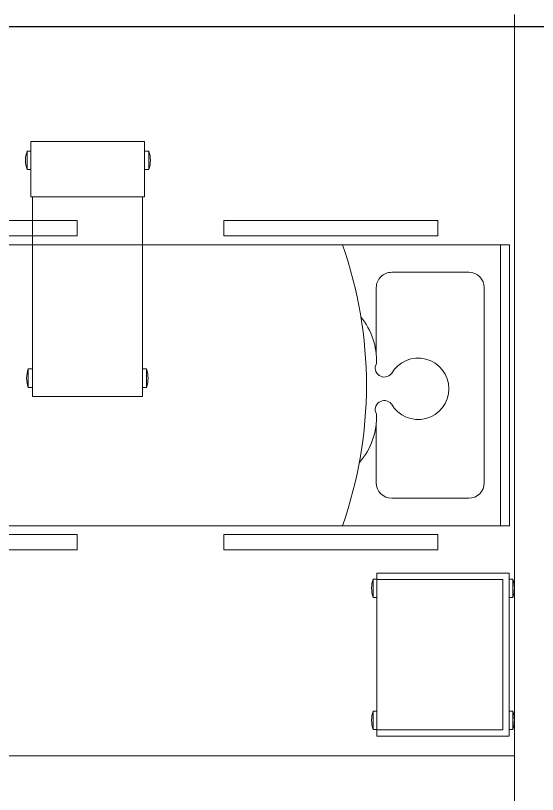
# Model space of a CAD drawing. Header units: metres. Extents: x -18745 to 220762, y -1579758 to -1356048.
# Drawn here: x 131863 to 133561, y -1428936 to -1426401 of the extents above; entities that cross this region are included whole.
import ezdxf

# ---------------------------------------------------------------- set-up
doc = ezdxf.new("R2010")
doc.units = ezdxf.units.M
doc.layers.get('0').update_dxf_attribs({"lineweight": 0})
doc.layers.add('A-100 - Copy$0$axes', color=8, linetype='Continuous')
for name, color, linetype, lineweight in [('A-100 - Copy$0$Medical Equipment and Furniture', 8, 'Continuous', 0), ('A-100 - Copy$0$Medical Equipment and Furniture1', 8, 'Continuous', 5), ('A-100 - Copy$0$Walls', 8, 'Continuous', 0)]:
    doc.layers.add(name, color=color, linetype=linetype, lineweight=lineweight)

# ---------------------------------------------------------------- blocks, each defined once
blk = doc.blocks.new('A-100 - Copy$0$Hospital Bed')
at = {"layer": 'A-100 - Copy$0$Medical Equipment and Furniture1'}
for p, q in [((38.338, -101.6315, 0), (38.338, -101.6815, 0)), ((38.338, -101.6315, 0), (39.0347, -101.6315, 0)), ((39.0347, -101.6315, 0), (39.0347, -101.6815, 0)), ((39.5123, -101.6315, 0), (40.209, -101.6315, 0)), ((39.5123, -101.6315, 0), (39.5123, -101.6815, 0)), ((40.209, -101.6315, 0), (40.209, -101.6815, 0)), ((38.338, -101.6815, 0), (39.0347, -101.6815, 0)), ((39.5123, -101.6815, 0), (40.209, -101.6815, 0)), ((38.105, -102.6245, 0), (38.105, -101.7101, 0)), ((38.105, -101.7101, 0), (40.4164, -101.7101, 0)), ((38.135, -102.6245, 0), (38.135, -101.7101, 0)), ((40.3864, -101.7101, 0), (40.3864, -102.6245, 0)), ((40.4164, -101.7101, 0), (40.4164, -102.6245, 0)), ((38.2374, -101.7997, 0), (38.4887, -101.7997, 0)), ((38.1874, -102.485, 0), (38.1874, -101.8497, 0)), ((38.5387, -102.0476, 0), (38.5387, -101.8497, 0)), ((38.5387, -102.485, 0), (38.5387, -102.264, 0)), ((38.4887, -102.535, 0), (38.2374, -102.535, 0)), ((40.4164, -102.6245, 0), (38.105, -102.6245, 0)), ((38.338, -102.6532, 0), (38.338, -102.7032, 0)), ((39.0347, -102.6532, 0), (38.338, -102.6532, 0)), ((39.0347, -102.6532, 0), (39.0347, -102.7032, 0)), ((40.209, -102.6532, 0), (39.5123, -102.6532, 0)), ((39.5123, -102.6532, 0), (39.5123, -102.7032, 0)), ((40.209, -102.6532, 0), (40.209, -102.7032, 0)), ((39.0347, -102.7032, 0), (38.338, -102.7032, 0)), ((40.209, -102.7032, 0), (39.5123, -102.7032, 0))]:
    blk.add_line(p, q, dxfattribs=at)
at = {"layer": 'A-100 - Copy$0$Medical Equipment and Furniture1', "elevation": 0}
for points in [[(38.6489, -102.6245), (38.6489, -102.6245), (38.6489, -102.6245), (38.6489, -102.6245), (38.6489, -102.6245), (38.6489, -102.6245), (38.6489, -102.6245), (38.6489, -102.6245), (38.6489, -102.6245), (38.6489, -102.6245), (38.6489, -102.6245), (38.6489, -102.6245), (38.6489, -102.6245), (38.6489, -102.6245), (38.6489, -102.6245), (38.6489, -102.6245), (38.6489, -102.6245), (38.6489, -102.6245), (38.6489, -102.6245), (38.6489, -102.6245), (38.6489, -102.6245), (38.6489, -102.6245), (38.6489, -102.6245), (38.6489, -102.6245), (38.6489, -102.6245), (38.6489, -102.6245), (38.6489, -102.6245), (38.6489, -102.6245), (38.6489, -102.6245), (38.6489, -102.6245), (38.6489, -102.6245), (38.6489, -102.6245), (38.6489, -102.6245), (38.6489, -102.6245), (38.6489, -102.6245), (38.6489, -102.6245), (38.6489, -102.6245), (38.6489, -102.6245), (38.6489, -102.6245), (38.6489, -102.6245), (38.6489, -102.6245), (38.6489, -102.6245), (38.6489, -102.6245), (38.6489, -102.6245), (38.6489, -102.6245), (38.6489, -102.6245), (38.6489, -102.6245), (38.6489, -102.6245), (38.6489, -102.6245), (38.6489, -102.6245), (38.6489, -102.6245), (38.6489, -102.6245), (38.6489, -102.6245), (38.6489, -102.6245), (38.6489, -102.6245), (38.6489, -102.6245), (38.6489, -102.6245), (38.6489, -102.6245), (38.6489, -102.6245), (38.6489, -102.6245), (38.6489, -102.6245), (38.6489, -102.6245), (38.6489, -102.6245), (38.6489, -102.6245), (38.6489, -102.6245), (38.6489, -102.6245), (38.6489, -102.6245), (38.6489, -102.6245), (38.6489, -102.6245), (38.6489, -102.6245), (38.6489, -102.6245), (38.6489, -102.6245), (38.6489, -102.6245), (38.6489, -102.6245), (38.6489, -102.6245), (38.6489, -102.6245), (38.6489, -102.6245), (38.6489, -102.6245), (38.6489, -102.6245), (38.6489, -102.6245), (38.6489, -102.6245), (38.6489, -102.6245), (38.6489, -102.6245), (38.6489, -102.6245), (38.6489, -102.6245), (38.6489, -102.6245), (38.6489, -102.6245), (38.6489, -102.6245), (38.6489, -102.6245), (38.6489, -102.6245), (38.6489, -102.6245), (38.6489, -102.6245), (38.6489, -102.6245), (38.6489, -102.6245), (38.6489, -102.6245), (38.6489, -102.6245), (38.6489, -102.6245), (38.6489, -102.6245), (38.6489, -102.6245), (38.6489, -102.6245), (38.6489, -102.6245), (38.6489, -102.6245), (38.6489, -102.6245), (38.6489, -102.6245), (38.6489, -102.6245), (38.6489, -102.6245), (38.6489, -102.6245), (38.6489, -102.6245), (38.6489, -102.6245), (38.6489, -102.6245), (38.6489, -102.6245), (38.6489, -102.6245), (38.6489, -102.6245), (38.6489, -102.6245), (38.6489, -102.6245), (38.6489, -102.6245), (38.6489, -102.6245), (38.6489, -102.6245), (38.6489, -102.6245), (38.6489, -102.6245), (38.6489, -102.6245), (38.6489, -102.6245), (38.6489, -102.6245), (38.6489, -102.6245), (38.6489, -102.6245), (38.6489, -102.6245), (38.6489, -102.6245), (38.6489, -102.6245), (38.6489, -102.6245), (38.6489, -102.6245), (38.6489, -102.6245), (38.6489, -102.6245), (38.6489, -102.6245), (38.6489, -102.6245), (38.6489, -102.6245), (38.6489, -102.6245), (38.6489, -102.6245), (38.6489, -102.6245), (38.6489, -102.6245), (38.6489, -102.6245), (38.6489, -102.6245), (38.6489, -102.6245), (38.6489, -102.6245), (38.6489, -102.6245), (38.6489, -102.6245), (38.6489, -102.6245), (38.6489, -102.6245), (38.6489, -102.6245), (38.6489, -102.6245), (38.6489, -102.6245), (38.6489, -102.6245), (38.6489, -102.6245), (38.6489, -102.6245), (38.6489, -102.6245), (38.6489, -102.6245), (38.6489, -102.6245), (38.6489, -102.6245), (38.6489, -102.6245), (38.6489, -102.6245), (38.6489, -102.6245), (38.6489, -102.6245), (38.6489, -102.6245), (38.6489, -102.6245), (38.6489, -102.6245), (38.6489, -102.6245), (38.6489, -102.6245), (38.6489, -102.6245), (38.6489, -102.6245), (38.6489, -102.6245), (38.6489, -102.6245), (38.6489, -102.6245), (38.6489, -102.6245), (38.6489, -102.6245), (38.6489, -102.6245), (38.6489, -102.6245), (38.6489, -102.6245), (38.6489, -102.6245), (38.6489, -102.6245), (38.6489, -102.6245), (38.6489, -102.6245), (38.6489, -102.6245), (38.6489, -102.6245), (38.6489, -102.6245), (38.6489, -102.6245), (38.6489, -102.6245), (38.6489, -102.6245), (38.6489, -102.6245), (38.6489, -102.6245), (38.6489, -102.6245), (38.6489, -102.6245), (38.6489, -102.6245), (38.6489, -102.6245), (38.6489, -102.6245), (38.6489, -102.6245), (38.6489, -102.6245), (38.6489, -102.6245), (38.6489, -102.6245), (38.6489, -102.6245), (38.6489, -102.6245), (38.6489, -102.6245), (38.6489, -102.6245), (38.6489, -102.6245), (38.6489, -102.6245), (38.6489, -102.6245), (38.6489, -102.6245), (38.6489, -102.6245), (38.6489, -102.6245), (38.6489, -102.6245), (38.6489, -102.6245), (38.6489, -102.6245), (38.6489, -102.6245), (38.6489, -102.6245), (38.6489, -102.6245), (38.6489, -102.6245), (38.6489, -102.6245), (38.6489, -102.6245), (38.6489, -102.6245), (38.6489, -102.6245), (38.6489, -102.6245)], [(38.6489, -102.6245), (38.6489, -102.6245), (38.6489, -102.6245), (38.6489, -102.6245), (38.6489, -102.6245), (38.6489, -102.6245), (38.6489, -102.6245), (38.6489, -102.6245), (38.6489, -102.6245), (38.6489, -102.6245), (38.6489, -102.6245), (38.6489, -102.6245), (38.6489, -102.6245), (38.6489, -102.6245), (38.6489, -102.6245), (38.6489, -102.6245), (38.6489, -102.6245), (38.6489, -102.6245), (38.6489, -102.6245), (38.6489, -102.6245), (38.6489, -102.6245), (38.6489, -102.6245), (38.6489, -102.6245), (38.6489, -102.6245), (38.6489, -102.6245), (38.6489, -102.6245), (38.6489, -102.6245), (38.6489, -102.6245), (38.6489, -102.6245), (38.6489, -102.6245), (38.6489, -102.6245), (38.6489, -102.6245), (38.6489, -102.6245), (38.6489, -102.6245), (38.6489, -102.6245), (38.6489, -102.6245), (38.6489, -102.6245), (38.6489, -102.6245), (38.6489, -102.6245), (38.6489, -102.6245), (38.6489, -102.6245), (38.6489, -102.6245), (38.6489, -102.6245), (38.6489, -102.6245), (38.6489, -102.6245), (38.6489, -102.6245), (38.6489, -102.6245), (38.6489, -102.6245), (38.6489, -102.6245), (38.6489, -102.6245), (38.6489, -102.6245), (38.6489, -102.6245), (38.6489, -102.6245), (38.6489, -102.6245), (38.6489, -102.6245), (38.6489, -102.6245), (38.6489, -102.6245), (38.6489, -102.6245), (38.6489, -102.6245), (38.6489, -102.6245), (38.6489, -102.6245), (38.6489, -102.6245), (38.6489, -102.6245), (38.6489, -102.6245), (38.6489, -102.6245), (38.6489, -102.6245), (38.6489, -102.6245), (38.6489, -102.6245), (38.6489, -102.6245), (38.6489, -102.6245), (38.6489, -102.6245), (38.6489, -102.6245), (38.6489, -102.6245), (38.6489, -102.6245), (38.6489, -102.6245), (38.6489, -102.6245), (38.6489, -102.6245), (38.6489, -102.6245), (38.6489, -102.6245), (38.6489, -102.6245), (38.6489, -102.6245), (38.6489, -102.6245), (38.6489, -102.6245), (38.6489, -102.6245), (38.6489, -102.6245), (38.6489, -102.6245), (38.6489, -102.6245), (38.6489, -102.6245), (38.6489, -102.6245), (38.6489, -102.6245), (38.6489, -102.6245), (38.6489, -102.6245), (38.6489, -102.6245), (38.6489, -102.6245), (38.6489, -102.6245), (38.6489, -102.6245), (38.6489, -102.6245), (38.6489, -102.6245), (38.6489, -102.6245), (38.6489, -102.6245), (38.6489, -102.6245), (38.6489, -102.6245), (38.6489, -102.6245), (38.6489, -102.6245), (38.6489, -102.6245), (38.6489, -102.6245), (38.6489, -102.6245), (38.6489, -102.6245), (38.6489, -102.6245), (38.6489, -102.6245), (38.6489, -102.6245), (38.6489, -102.6245), (38.6489, -102.6245), (38.6489, -102.6245), (38.6489, -102.6245), (38.6489, -102.6245), (38.6489, -102.6245), (38.6489, -102.6245), (38.6489, -102.6245), (38.6489, -102.6245), (38.6489, -102.6245), (38.6489, -102.6245), (38.6489, -102.6245), (38.6489, -102.6245), (38.6489, -102.6245), (38.6489, -102.6245), (38.6489, -102.6245), (38.6489, -102.6245), (38.6489, -102.6245), (38.6489, -102.6245), (38.6489, -102.6245), (38.6489, -102.6245), (38.6489, -102.6245), (38.6489, -102.6245), (38.6489, -102.6245), (38.6489, -102.6245), (38.6489, -102.6245), (38.6489, -102.6245), (38.6489, -102.6245), (38.6489, -102.6245), (38.6489, -102.6245), (38.6489, -102.6245), (38.6489, -102.6245), (38.6489, -102.6245), (38.6489, -102.6245), (38.6489, -102.6245), (38.6489, -102.6245), (38.6489, -102.6245), (38.6489, -102.6245), (38.6489, -102.6245), (38.6489, -102.6245), (38.6489, -102.6245), (38.6489, -102.6245), (38.6489, -102.6245), (38.6489, -102.6245), (38.6489, -102.6245), (38.6489, -102.6245), (38.6489, -102.6245), (38.6489, -102.6245), (38.6489, -102.6245), (38.6489, -102.6245), (38.6489, -102.6245), (38.6489, -102.6245), (38.6489, -102.6245), (38.6489, -102.6245), (38.6489, -102.6245), (38.6489, -102.6245), (38.6489, -102.6245), (38.6489, -102.6245), (38.6489, -102.6245), (38.6489, -102.6245), (38.6489, -102.6245), (38.6489, -102.6245), (38.6489, -102.6245), (38.6489, -102.6245), (38.6489, -102.6245), (38.6489, -102.6245), (38.6489, -102.6245), (38.6489, -102.6245), (38.6489, -102.6245), (38.6489, -102.6245), (38.6489, -102.6245), (38.6489, -102.6245), (38.6489, -102.6245), (38.6489, -102.6245), (38.6489, -102.6245), (38.6489, -102.6245), (38.6489, -102.6245), (38.6489, -102.6245), (38.6489, -102.6245), (38.6489, -102.6245), (38.6489, -102.6245), (38.6489, -102.6245), (38.6489, -102.6245), (38.6489, -102.6245), (38.6489, -102.6245), (38.6489, -102.6245), (38.6489, -102.6245), (38.6489, -102.6245), (38.6489, -102.6245), (38.6489, -102.6245), (38.6489, -102.6245), (38.6489, -102.6245), (38.6489, -102.6245), (38.6489, -102.6245), (38.6489, -102.6245), (38.6489, -102.6245), (38.6489, -102.6245), (38.6489, -102.6245), (38.6489, -102.6245), (38.6489, -102.6245), (38.6489, -102.6245), (38.6489, -102.6245), (38.6489, -102.6245)], [(38.6489, -102.6245), (38.6489, -102.6245), (38.6489, -102.6245), (38.6489, -102.6245), (38.6489, -102.6245), (38.6489, -102.6245), (38.6489, -102.6245), (38.6489, -102.6245), (38.6489, -102.6245), (38.6489, -102.6245), (38.6489, -102.6245), (38.6489, -102.6245), (38.6489, -102.6245), (38.6489, -102.6245), (38.6489, -102.6245), (38.6489, -102.6245), (38.6489, -102.6245), (38.6489, -102.6245), (38.6489, -102.6245), (38.6489, -102.6245), (38.6489, -102.6245), (38.6489, -102.6245), (38.6489, -102.6245), (38.6489, -102.6245), (38.6489, -102.6245), (38.6489, -102.6245), (38.6489, -102.6245), (38.6489, -102.6245), (38.6489, -102.6245), (38.6489, -102.6245), (38.6489, -102.6245), (38.6489, -102.6245), (38.6489, -102.6245), (38.6489, -102.6245), (38.6489, -102.6245), (38.6489, -102.6245), (38.6489, -102.6245), (38.6489, -102.6245), (38.6489, -102.6245), (38.6489, -102.6245), (38.6489, -102.6245), (38.6489, -102.6245), (38.6489, -102.6245), (38.6489, -102.6245), (38.6489, -102.6245), (38.6489, -102.6245), (38.6489, -102.6245), (38.6489, -102.6245), (38.6489, -102.6245), (38.6489, -102.6245), (38.6489, -102.6245), (38.6489, -102.6245), (38.6489, -102.6245), (38.6489, -102.6245), (38.6489, -102.6245), (38.6489, -102.6245), (38.6489, -102.6245), (38.6489, -102.6245), (38.6489, -102.6245), (38.6489, -102.6245), (38.6489, -102.6245), (38.6489, -102.6245), (38.6489, -102.6245), (38.6489, -102.6245), (38.6489, -102.6245), (38.6489, -102.6245), (38.6489, -102.6245), (38.6489, -102.6245), (38.6489, -102.6245), (38.6489, -102.6245), (38.6489, -102.6245), (38.6489, -102.6245), (38.6489, -102.6245), (38.6489, -102.6245), (38.6489, -102.6245), (38.6489, -102.6245), (38.6489, -102.6245), (38.6489, -102.6245), (38.6489, -102.6245), (38.6489, -102.6245), (38.6489, -102.6245), (38.6489, -102.6245), (38.6489, -102.6245), (38.6489, -102.6245), (38.6489, -102.6245), (38.6489, -102.6245), (38.6489, -102.6245), (38.6489, -102.6245), (38.6489, -102.6245), (38.6489, -102.6245), (38.6489, -102.6245), (38.6489, -102.6245), (38.6489, -102.6245), (38.6489, -102.6245), (38.6489, -102.6245), (38.6489, -102.6245), (38.6489, -102.6245), (38.6489, -102.6245), (38.6489, -102.6245), (38.6489, -102.6245), (38.6489, -102.6245), (38.6489, -102.6245), (38.6489, -102.6245), (38.6489, -102.6245), (38.6489, -102.6245), (38.6489, -102.6245), (38.6489, -102.6245), (38.6489, -102.6245), (38.6489, -102.6245), (38.6489, -102.6245), (38.6489, -102.6245), (38.6489, -102.6245), (38.6489, -102.6245), (38.6489, -102.6245), (38.6489, -102.6245), (38.6489, -102.6245), (38.6489, -102.6245), (38.6489, -102.6245), (38.6489, -102.6245), (38.6489, -102.6245), (38.6489, -102.6245), (38.6489, -102.6245), (38.6489, -102.6245), (38.6489, -102.6245), (38.6489, -102.6245), (38.6489, -102.6245), (38.6489, -102.6245), (38.6489, -102.6245), (38.6489, -102.6245), (38.6489, -102.6245), (38.6489, -102.6245), (38.6489, -102.6245), (38.6489, -102.6245), (38.6489, -102.6245), (38.6489, -102.6245), (38.6489, -102.6245), (38.6489, -102.6245), (38.6489, -102.6245), (38.6489, -102.6245), (38.6489, -102.6245), (38.6489, -102.6245), (38.6489, -102.6245), (38.6489, -102.6245), (38.6489, -102.6245), (38.6489, -102.6245), (38.6489, -102.6245), (38.6489, -102.6245), (38.6489, -102.6245), (38.6489, -102.6245), (38.6489, -102.6245), (38.6489, -102.6245), (38.6489, -102.6245), (38.6489, -102.6245), (38.6489, -102.6245), (38.6489, -102.6245), (38.6489, -102.6245), (38.6489, -102.6245), (38.6489, -102.6245), (38.6489, -102.6245), (38.6489, -102.6245), (38.6489, -102.6245), (38.6489, -102.6245), (38.6489, -102.6245), (38.6489, -102.6245), (38.6489, -102.6245), (38.6489, -102.6245), (38.6489, -102.6245), (38.6489, -102.6245), (38.6489, -102.6245), (38.6489, -102.6245), (38.6489, -102.6245), (38.6489, -102.6245), (38.6489, -102.6245), (38.6489, -102.6245), (38.6489, -102.6245), (38.6489, -102.6245), (38.6489, -102.6245), (38.6489, -102.6245), (38.6489, -102.6245), (38.6489, -102.6245), (38.6489, -102.6245), (38.6489, -102.6245), (38.6489, -102.6245), (38.6489, -102.6245), (38.6489, -102.6245), (38.6489, -102.6245), (38.6489, -102.6245), (38.6489, -102.6245), (38.6489, -102.6245), (38.6489, -102.6245), (38.6489, -102.6245), (38.6489, -102.6245), (38.6489, -102.6245), (38.6489, -102.6245), (38.6489, -102.6245), (38.6489, -102.6245), (38.6489, -102.6245), (38.6489, -102.6245), (38.6489, -102.6245), (38.6489, -102.6245), (38.6489, -102.6245), (38.6489, -102.6245), (38.6489, -102.6245), (38.6489, -102.6245), (38.6489, -102.6245), (38.6489, -102.6245), (38.6489, -102.6245), (38.6489, -102.6245), (38.6489, -102.6245), (38.6489, -102.6245), (38.6489, -102.6245), (38.6489, -102.6245), (38.6489, -102.6245), (38.6489, -102.6245), (38.6489, -102.6245), (38.6489, -102.6245), (38.6489, -102.6245), (38.6489, -102.6245), (38.6489, -102.6245), (38.6489, -102.6245), (38.6489, -102.6245), (38.6489, -102.6245), (38.6489, -102.6245), (38.6489, -102.6245), (38.6489, -102.6245), (38.6489, -102.6245), (38.6489, -102.6245), (38.6489, -102.6245), (38.6489, -102.6245), (38.6489, -102.6245), (38.6489, -102.6245), (38.6489, -102.6245), (38.6489, -102.6245), (38.6489, -102.6245), (38.6489, -102.6245), (38.6489, -102.6245), (38.6489, -102.6245), (38.6489, -102.6245), (38.6489, -102.6245), (38.6489, -102.6245), (38.6489, -102.6245), (38.6489, -102.6245), (38.6489, -102.6245), (38.6489, -102.6245), (38.6489, -102.6245), (38.6489, -102.6245), (38.6489, -102.6245), (38.6489, -102.6245), (38.6489, -102.6245), (38.6489, -102.6245), (38.6489, -102.6245), (38.6489, -102.6245), (38.6489, -102.6245), (38.6489, -102.6245), (38.6489, -102.6245), (38.6489, -102.6245), (38.6489, -102.6245), (38.6489, -102.6245), (38.6489, -102.6245), (38.6489, -102.6245), (38.6489, -102.6245), (38.6489, -102.6245), (38.6489, -102.6245), (38.6489, -102.6245), (38.6489, -102.6245), (38.6489, -102.6245), (38.6489, -102.6245), (38.6489, -102.6245), (38.6489, -102.6245), (38.6489, -102.6245), (38.6489, -102.6245), (38.6489, -102.6245), (38.6489, -102.6245), (38.6489, -102.6245), (38.6489, -102.6245), (38.6489, -102.6245), (38.6489, -102.6245)]]:
    blk.add_lwpolyline(points, close=True, dxfattribs=at)
for points in [[(38.6489, -102.6245), (38.6489, -102.6245), (38.6489, -102.6245), (38.6489, -102.6245), (38.6489, -102.6245), (38.6489, -102.6245), (38.6489, -102.6245), (38.6489, -102.6245)], [(38.6489, -102.6245), (38.6489, -102.6245), (38.6489, -102.6245), (38.6489, -102.6245), (38.6489, -102.6245), (38.6489, -102.6245), (38.6489, -102.6245), (38.6489, -102.6245), (38.6489, -102.6245), (38.6489, -102.6245), (38.6489, -102.6245), (38.6489, -102.6245), (38.6489, -102.6245), (38.6489, -102.6245), (38.6489, -102.6245), (38.6489, -102.6245), (38.6489, -102.6245), (38.6489, -102.6245), (38.6489, -102.6245), (38.6489, -102.6245), (38.6489, -102.6245), (38.6489, -102.6245), (38.6489, -102.6245), (38.6489, -102.6245), (38.6489, -102.6245), (38.6489, -102.6245), (38.6489, -102.6245), (38.6489, -102.6245), (38.6489, -102.6245), (38.6489, -102.6245), (38.6489, -102.6245), (38.6489, -102.6245), (38.6489, -102.6245), (38.6489, -102.6245), (38.6489, -102.6245), (38.6489, -102.6245), (38.6489, -102.6245), (38.6489, -102.6245), (38.6489, -102.6245), (38.6489, -102.6245), (38.6489, -102.6245), (38.6489, -102.6245), (38.6489, -102.6245), (38.6489, -102.6245), (38.6489, -102.6245), (38.6489, -102.6245), (38.6489, -102.6245), (38.6489, -102.6245), (38.6489, -102.6245), (38.6489, -102.6245), (38.6489, -102.6245), (38.6489, -102.6245), (38.6489, -102.6245), (38.6489, -102.6245), (38.6489, -102.6245), (38.6489, -102.6245), (38.6489, -102.6245), (38.6489, -102.6245), (38.6489, -102.6245), (38.6489, -102.6245), (38.6489, -102.6245), (38.6489, -102.6245), (38.6489, -102.6245), (38.6489, -102.6245), (38.6489, -102.6245), (38.6489, -102.6245), (38.6489, -102.6245), (38.6489, -102.6245), (38.6489, -102.6245), (38.6489, -102.6245), (38.6489, -102.6245), (38.6489, -102.6245), (38.6489, -102.6245), (38.6489, -102.6245), (38.6489, -102.6245), (38.6489, -102.6245), (38.6489, -102.6245), (38.6489, -102.6245), (38.6489, -102.6245), (38.6489, -102.6245), (38.6489, -102.6245), (38.6489, -102.6245), (38.6489, -102.6245), (38.6489, -102.6245), (38.6489, -102.6245), (38.6489, -102.6245), (38.6489, -102.6245), (38.6489, -102.6245), (38.6489, -102.6245), (38.6489, -102.6245), (38.6489, -102.6245), (38.6489, -102.6245), (38.6489, -102.6245), (38.6489, -102.6245), (38.6489, -102.6245), (38.6489, -102.6245), (38.6489, -102.6245), (38.6489, -102.6245), (38.6489, -102.6245), (38.6489, -102.6245), (38.6489, -102.6245), (38.6489, -102.6245), (38.6489, -102.6245), (38.6489, -102.6245), (38.6489, -102.6245), (38.6489, -102.6245), (38.6489, -102.6245), (38.6489, -102.6245), (38.6489, -102.6245), (38.6489, -102.6245), (38.6489, -102.6245)], [(38.6489, -102.6245), (38.6489, -102.6245), (38.6489, -102.6245), (38.6489, -102.6245), (38.6489, -102.6245), (38.6489, -102.6245), (38.6489, -102.6245), (38.6489, -102.6245), (38.6489, -102.6245), (38.6489, -102.6245), (38.6489, -102.6245), (38.6489, -102.6245), (38.6489, -102.6245), (38.6489, -102.6245), (38.6489, -102.6245), (38.6489, -102.6245), (38.6489, -102.6245)], [(38.6489, -102.6245), (38.6489, -102.6245), (38.6489, -102.6245), (38.6489, -102.6245), (38.6489, -102.6245), (38.6489, -102.6245), (38.6489, -102.6245)], [(38.6489, -102.6245), (38.6489, -102.6245), (38.6489, -102.6245), (38.6489, -102.6245), (38.6489, -102.6245), (38.6489, -102.6245), (38.6489, -102.6245), (38.6489, -102.6245), (38.6489, -102.6245), (38.6489, -102.6245), (38.6489, -102.6245), (38.6489, -102.6245)], [(38.6489, -102.6245), (38.6489, -102.6245), (38.6489, -102.6245), (38.6489, -102.6245), (38.6489, -102.6245), (38.6489, -102.6245), (38.6489, -102.6245), (38.6489, -102.6245), (38.6489, -102.6245), (38.6489, -102.6245), (38.6489, -102.6245), (38.6489, -102.6245), (38.6489, -102.6245), (38.6489, -102.6245), (38.6489, -102.6245), (38.6489, -102.6245), (38.6489, -102.6245), (38.6489, -102.6245), (38.6489, -102.6245), (38.6489, -102.6245), (38.6489, -102.6245), (38.6489, -102.6245), (38.6489, -102.6245), (38.6489, -102.6245), (38.6489, -102.6245), (38.6489, -102.6245), (38.6489, -102.6245), (38.6489, -102.6245), (38.6489, -102.6245), (38.6489, -102.6245), (38.6489, -102.6245), (38.6489, -102.6245), (38.6489, -102.6245), (38.6489, -102.6245), (38.6489, -102.6245), (38.6489, -102.6245), (38.6489, -102.6245), (38.6489, -102.6245), (38.6489, -102.6245), (38.6489, -102.6245), (38.6489, -102.6245), (38.6489, -102.6245), (38.6489, -102.6245), (38.6489, -102.6245), (38.6489, -102.6245), (38.6489, -102.6245), (38.6489, -102.6245), (38.6489, -102.6245), (38.6489, -102.6245), (38.6489, -102.6245), (38.6489, -102.6245), (38.6489, -102.6245), (38.6489, -102.6245), (38.6489, -102.6245), (38.6489, -102.6245), (38.6489, -102.6245), (38.6489, -102.6245), (38.6489, -102.6245), (38.6489, -102.6245), (38.6489, -102.6245), (38.6489, -102.6245), (38.6489, -102.6245), (38.6489, -102.6245), (38.6489, -102.6245), (38.6489, -102.6245), (38.6489, -102.6245), (38.6489, -102.6245), (38.6489, -102.6245), (38.6489, -102.6245), (38.6489, -102.6245), (38.6489, -102.6245), (38.6489, -102.6245), (38.6489, -102.6245), (38.6489, -102.6245), (38.6489, -102.6245), (38.6489, -102.6245), (38.6489, -102.6245), (38.6489, -102.6245), (38.6489, -102.6245), (38.6489, -102.6245), (38.6489, -102.6245), (38.6489, -102.6245), (38.6489, -102.6245), (38.6489, -102.6245), (38.6489, -102.6245), (38.6489, -102.6245), (38.6489, -102.6245), (38.6489, -102.6245), (38.6489, -102.6245)], [(38.6489, -102.6245), (38.6489, -102.6245), (38.6489, -102.6245), (38.6489, -102.6245), (38.6489, -102.6245), (38.6489, -102.6245), (38.6489, -102.6245), (38.6489, -102.6245), (38.6489, -102.6245), (38.6489, -102.6245), (38.6489, -102.6245), (38.6489, -102.6245), (38.6489, -102.6245), (38.6489, -102.6245), (38.6489, -102.6245), (38.6489, -102.6245), (38.6489, -102.6245), (38.6489, -102.6245), (38.6489, -102.6245), (38.6489, -102.6245), (38.6489, -102.6245), (38.6489, -102.6245), (38.6489, -102.6245), (38.6489, -102.6245), (38.6489, -102.6245), (38.6489, -102.6245), (38.6489, -102.6245), (38.6489, -102.6245), (38.6489, -102.6245), (38.6489, -102.6245), (38.6489, -102.6245), (38.6489, -102.6245), (38.6489, -102.6245), (38.6489, -102.6245), (38.6489, -102.6245), (38.6489, -102.6245), (38.6489, -102.6245), (38.6489, -102.6245), (38.6489, -102.6245), (38.6489, -102.6245), (38.6489, -102.6245), (38.6489, -102.6245), (38.6489, -102.6245), (38.6489, -102.6245), (38.6489, -102.6245), (38.6489, -102.6245), (38.6489, -102.6245), (38.6489, -102.6245), (38.6489, -102.6245), (38.6489, -102.6245), (38.6489, -102.6245), (38.6489, -102.6245), (38.6489, -102.6245), (38.6489, -102.6245)], [(38.6489, -102.6245), (38.6489, -102.6245), (38.6489, -102.6245), (38.6489, -102.6245), (38.6489, -102.6245), (38.6489, -102.6245), (38.6489, -102.6245), (38.6489, -102.6245), (38.6489, -102.6245), (38.6489, -102.6245)], [(38.6489, -102.6245), (38.6489, -102.6245), (38.6489, -102.6245), (38.6489, -102.6245), (38.6489, -102.6245), (38.6489, -102.6245), (38.6489, -102.6245), (38.6489, -102.6245), (38.6489, -102.6245), (38.6489, -102.6245)], [(38.6489, -102.6245), (38.6489, -102.6245), (38.6489, -102.6245), (38.6489, -102.6245), (38.6489, -102.6245), (38.6489, -102.6245), (38.6489, -102.6245), (38.6489, -102.6245), (38.6489, -102.6245), (38.6489, -102.6245), (38.6489, -102.6245), (38.6489, -102.6245), (38.6489, -102.6245), (38.6489, -102.6245), (38.6489, -102.6245)], [(38.6489, -102.6245), (38.6489, -102.6245), (38.6489, -102.6245), (38.6489, -102.6245), (38.6489, -102.6245), (38.6489, -102.6245), (38.6489, -102.6245), (38.6489, -102.6245), (38.6489, -102.6245), (38.6489, -102.6245)], [(38.6489, -102.6245), (38.6489, -102.6245), (38.6489, -102.6245), (38.6489, -102.6245), (38.6489, -102.6245), (38.6489, -102.6245), (38.6489, -102.6245)], [(38.6489, -102.6245), (38.6489, -102.6245), (38.6489, -102.6245), (38.6489, -102.6245), (38.6489, -102.6245), (38.6489, -102.6245), (38.6489, -102.6245), (38.6489, -102.6245), (38.6489, -102.6245), (38.6489, -102.6245)], [(38.6489, -102.6245), (38.6489, -102.6245), (38.6489, -102.6245), (38.6489, -102.6245), (38.6489, -102.6245), (38.6489, -102.6245), (38.6489, -102.6245), (38.6489, -102.6245), (38.6489, -102.6245), (38.6489, -102.6245), (38.6489, -102.6245), (38.6489, -102.6245), (38.6489, -102.6245), (38.6489, -102.6245), (38.6489, -102.6245), (38.6489, -102.6245), (38.6489, -102.6245), (38.6489, -102.6245)], [(38.6489, -102.6245), (38.6489, -102.6245), (38.6489, -102.6245), (38.6489, -102.6245), (38.6489, -102.6245), (38.6489, -102.6245), (38.6489, -102.6245), (38.6489, -102.6245), (38.6489, -102.6245)]]:
    blk.add_lwpolyline(points, dxfattribs=at)
at = {"layer": 'A-100 - Copy$0$Medical Equipment and Furniture1'}
for centre, radius, start, end in [((39.9488, -102.1673, 0), 1.378, 160.6222, 199.3778), ((38.2374, -101.8497, 0), 0.05, 90, 180), ((38.4887, -101.8497, 0), 0.05, 0, 90), ((38.7578, -102.0625, 0), 0.2195, 138.2973, 182.816), ((38.4026, -102.1558, 0), 0.1, 29.3037, 330.6963), ((38.5126, -102.0878, 0), 0.0297, 220.0437, 29.1003), ((38.5126, -102.2238, 0), 0.0297, 330.8997, 139.9563), ((38.7578, -102.2491, 0), 0.2195, 177.184, 219.6878), ((38.2374, -102.485, 0), 0.05, 180, 270), ((38.4887, -102.485, 0), 0.05, 270, 0)]:
    blk.add_arc(centre, radius, start, end, dxfattribs=at)
blk = doc.blocks.new('A-100 - Copy$0$HF13963-P')
at = {"layer": 'A-100 - Copy$0$Medical Equipment and Furniture1'}
for p, q in [((0.18, 0.185), (0, 0.185)), ((0, 0.185), (0, -0.185)), ((0.0915, 0.1995), (0.0315, 0.1995)), ((0.0315, 0.1995), (0.0315, 0.185)), ((0.0915, 0.1995), (0.0915, 0.185)), ((0.18, 0.185), (0.18, -0.185)), ((0.83, 0.1788), (0.18, 0.1788)), ((0.8007, 0.1919), (0.7407, 0.1919)), ((0.7407, 0.1919), (0.7407, 0.1788)), ((0.8007, 0.1919), (0.8007, 0.1788)), ((0.83, -0.1788), (0.83, 0.1788)), ((0.18, -0.185), (0, -0.185)), ((0.0315, -0.185), (0.0315, -0.1971)), ((0.0915, -0.1971), (0.0315, -0.1971)), ((0.0915, -0.185), (0.0915, -0.1971)), ((0.18, -0.1788), (0.83, -0.1788)), ((0.7407, -0.1788), (0.7407, -0.1933)), ((0.8007, -0.1933), (0.7407, -0.1933)), ((0.8007, -0.1788), (0.8007, -0.1933))]:
    blk.add_line(p, q, dxfattribs=at)
for centre, start, end in [((0.0615, 0.112), 71.0754, 108.9246), ((0.7707, 0.1044), 71.0754, 108.9246), ((0.0615, -0.1096), 251.0754, 288.9246), ((0.7707, -0.1058), 251.0754, 288.9246)]:
    blk.add_arc(centre, 0.0925, start, end, dxfattribs=at)
blk = doc.blocks.new('A-100 - Copy$0$HF10531-P')
at = {"layer": 'A-100 - Copy$0$Medical Equipment and Furniture1'}
for p, q in [((0.0791, 0.4424), (0.0191, 0.4424)), ((0.0191, 0.4424), (0.0191, 0.43)), ((0.0791, 0.4424), (0.0791, 0.43)), ((0.5086, 0.4424), (0.4486, 0.4424)), ((0.4486, 0.4424), (0.4486, 0.43)), ((0.5086, 0.4424), (0.5086, 0.43)), ((0.53, 0.43), (0, 0.43)), ((0, 0.43), (0, 0)), ((0.51, 0.41), (0.02, 0.41)), ((0.02, 0.41), (0.02, 0)), ((0.51, 0), (0.51, 0.41)), ((0.53, 0), (0.53, 0.43)), ((0, 0), (0.53, 0)), ((0.0191, -0.0124), (0.0191, 0)), ((0.0791, -0.0124), (0.0791, 0)), ((0.4486, -0.0124), (0.4486, 0)), ((0.5086, -0.0124), (0.5086, 0)), ((0.0791, -0.0124), (0.0191, -0.0124)), ((0.5086, -0.0124), (0.4486, -0.0124))]:
    blk.add_line(p, q, dxfattribs=at)
for points in [[(0.02, 0.41), (0.02, 0.41), (0.02, 0.41), (0.02, 0.41), (0.02, 0.41), (0.02, 0.41), (0.02, 0.41), (0.02, 0.41), (0.02, 0.41), (0.02, 0.41), (0.02, 0.41), (0.02, 0.41), (0.02, 0.41), (0.02, 0.41), (0.02, 0.41), (0.02, 0.41), (0.02, 0.41), (0.02, 0.41), (0.02, 0.41), (0.02, 0.41), (0.02, 0.41), (0.02, 0.41), (0.02, 0.41), (0.02, 0.41), (0.02, 0.41), (0.02, 0.41), (0.02, 0.41), (0.02, 0.41), (0.02, 0.41), (0.02, 0.41), (0.02, 0.41), (0.02, 0.41), (0.02, 0.41), (0.02, 0.41), (0.02, 0.41), (0.02, 0.41), (0.02, 0.41), (0.02, 0.41), (0.02, 0.41), (0.02, 0.41), (0.02, 0.41), (0.02, 0.41), (0.02, 0.41), (0.02, 0.41), (0.02, 0.41), (0.02, 0.41), (0.02, 0.41), (0.02, 0.41), (0.02, 0.41), (0.02, 0.41), (0.02, 0.41), (0.02, 0.41), (0.02, 0.41), (0.02, 0.41), (0.02, 0.41), (0.02, 0.41), (0.02, 0.41), (0.02, 0.41), (0.02, 0.41), (0.02, 0.41), (0.02, 0.41), (0.02, 0.41), (0.02, 0.41), (0.02, 0.41), (0.02, 0.41), (0.02, 0.41), (0.02, 0.41), (0.02, 0.41), (0.02, 0.41), (0.02, 0.41), (0.02, 0.41), (0.02, 0.41), (0.02, 0.41), (0.02, 0.41), (0.02, 0.41), (0.02, 0.41), (0.02, 0.41), (0.02, 0.41), (0.02, 0.41), (0.02, 0.41), (0.02, 0.41), (0.02, 0.41), (0.02, 0.41), (0.02, 0.41), (0.02, 0.41), (0.02, 0.41), (0.02, 0.41), (0.02, 0.41), (0.02, 0.41), (0.02, 0.41), (0.02, 0.41), (0.02, 0.41), (0.02, 0.41), (0.02, 0.41), (0.02, 0.41), (0.02, 0.41), (0.02, 0.41), (0.02, 0.41), (0.02, 0.41), (0.02, 0.41), (0.02, 0.41), (0.02, 0.41), (0.02, 0.41), (0.02, 0.41), (0.02, 0.41), (0.02, 0.41), (0.02, 0.41), (0.02, 0.41), (0.02, 0.41), (0.02, 0.41), (0.02, 0.41), (0.02, 0.41), (0.02, 0.41), (0.02, 0.41), (0.02, 0.41), (0.02, 0.41), (0.02, 0.41), (0.02, 0.41), (0.02, 0.41), (0.02, 0.41), (0.02, 0.41), (0.02, 0.41), (0.02, 0.41), (0.02, 0.41), (0.02, 0.41), (0.02, 0.41), (0.02, 0.41), (0.02, 0.41), (0.02, 0.41), (0.02, 0.41), (0.02, 0.41), (0.02, 0.41), (0.02, 0.41), (0.02, 0.41), (0.02, 0.41), (0.02, 0.41), (0.02, 0.41), (0.02, 0.41), (0.02, 0.41), (0.02, 0.41), (0.02, 0.41), (0.02, 0.41), (0.02, 0.41), (0.02, 0.41), (0.02, 0.41), (0.02, 0.41), (0.02, 0.41), (0.02, 0.41), (0.02, 0.41), (0.02, 0.41), (0.02, 0.41), (0.02, 0.41), (0.02, 0.41), (0.02, 0.41), (0.02, 0.41), (0.02, 0.41), (0.02, 0.41), (0.02, 0.41), (0.02, 0.41), (0.02, 0.41), (0.02, 0.41), (0.02, 0.41), (0.02, 0.41), (0.02, 0.41), (0.02, 0.41), (0.02, 0.41), (0.02, 0.41), (0.02, 0.41), (0.02, 0.41), (0.02, 0.41), (0.02, 0.41), (0.02, 0.41), (0.02, 0.41), (0.02, 0.41), (0.02, 0.41), (0.02, 0.41), (0.02, 0.41), (0.02, 0.41), (0.02, 0.41), (0.02, 0.41), (0.02, 0.41), (0.02, 0.41), (0.02, 0.41), (0.02, 0.41), (0.02, 0.41), (0.02, 0.41), (0.02, 0.41), (0.02, 0.41), (0.02, 0.41), (0.02, 0.41), (0.02, 0.41), (0.02, 0.41), (0.02, 0.41), (0.02, 0.41), (0.02, 0.41), (0.02, 0.41), (0.02, 0.41), (0.02, 0.41), (0.02, 0.41), (0.02, 0.41), (0.02, 0.41), (0.02, 0.41), (0.02, 0.41), (0.02, 0.41), (0.02, 0.41), (0.02, 0.41), (0.02, 0.41), (0.02, 0.41), (0.02, 0.41), (0.02, 0.41), (0.02, 0.41), (0.02, 0.41), (0.02, 0.41), (0.02, 0.41), (0.02, 0.41), (0.02, 0.41), (0.02, 0.41), (0.02, 0.41), (0.02, 0.41)], [(0.02, 0.41), (0.02, 0.41), (0.02, 0.41), (0.02, 0.41), (0.02, 0.41), (0.02, 0.41), (0.02, 0.41), (0.02, 0.41), (0.02, 0.41), (0.02, 0.41), (0.02, 0.41), (0.02, 0.41), (0.02, 0.41), (0.02, 0.41), (0.02, 0.41), (0.02, 0.41), (0.02, 0.41), (0.02, 0.41), (0.02, 0.41), (0.02, 0.41), (0.02, 0.41), (0.02, 0.41), (0.02, 0.41), (0.02, 0.41), (0.02, 0.41), (0.02, 0.41), (0.02, 0.41), (0.02, 0.41), (0.02, 0.41), (0.02, 0.41), (0.02, 0.41), (0.02, 0.41), (0.02, 0.41), (0.02, 0.41), (0.02, 0.41), (0.02, 0.41), (0.02, 0.41), (0.02, 0.41), (0.02, 0.41), (0.02, 0.41), (0.02, 0.41), (0.02, 0.41), (0.02, 0.41), (0.02, 0.41), (0.02, 0.41), (0.02, 0.41), (0.02, 0.41), (0.02, 0.41), (0.02, 0.41), (0.02, 0.41), (0.02, 0.41), (0.02, 0.41), (0.02, 0.41), (0.02, 0.41), (0.02, 0.41), (0.02, 0.41), (0.02, 0.41), (0.02, 0.41), (0.02, 0.41), (0.02, 0.41), (0.02, 0.41), (0.02, 0.41), (0.02, 0.41), (0.02, 0.41), (0.02, 0.41), (0.02, 0.41), (0.02, 0.41), (0.02, 0.41), (0.02, 0.41), (0.02, 0.41), (0.02, 0.41), (0.02, 0.41), (0.02, 0.41), (0.02, 0.41), (0.02, 0.41), (0.02, 0.41), (0.02, 0.41), (0.02, 0.41), (0.02, 0.41), (0.02, 0.41), (0.02, 0.41), (0.02, 0.41), (0.02, 0.41), (0.02, 0.41), (0.02, 0.41), (0.02, 0.41), (0.02, 0.41), (0.02, 0.41), (0.02, 0.41), (0.02, 0.41), (0.02, 0.41), (0.02, 0.41), (0.02, 0.41), (0.02, 0.41), (0.02, 0.41), (0.02, 0.41), (0.02, 0.41), (0.02, 0.41), (0.02, 0.41), (0.02, 0.41), (0.02, 0.41), (0.02, 0.41), (0.02, 0.41), (0.02, 0.41), (0.02, 0.41), (0.02, 0.41), (0.02, 0.41), (0.02, 0.41), (0.02, 0.41), (0.02, 0.41), (0.02, 0.41), (0.02, 0.41), (0.02, 0.41), (0.02, 0.41), (0.02, 0.41), (0.02, 0.41), (0.02, 0.41), (0.02, 0.41), (0.02, 0.41), (0.02, 0.41), (0.02, 0.41), (0.02, 0.41), (0.02, 0.41), (0.02, 0.41), (0.02, 0.41), (0.02, 0.41), (0.02, 0.41), (0.02, 0.41), (0.02, 0.41), (0.02, 0.41), (0.02, 0.41), (0.02, 0.41), (0.02, 0.41), (0.02, 0.41), (0.02, 0.41), (0.02, 0.41), (0.02, 0.41), (0.02, 0.41), (0.02, 0.41), (0.02, 0.41), (0.02, 0.41), (0.02, 0.41), (0.02, 0.41), (0.02, 0.41), (0.02, 0.41), (0.02, 0.41), (0.02, 0.41), (0.02, 0.41), (0.02, 0.41), (0.02, 0.41), (0.02, 0.41), (0.02, 0.41), (0.02, 0.41), (0.02, 0.41), (0.02, 0.41), (0.02, 0.41), (0.02, 0.41), (0.02, 0.41), (0.02, 0.41), (0.02, 0.41), (0.02, 0.41), (0.02, 0.41), (0.02, 0.41), (0.02, 0.41), (0.02, 0.41), (0.02, 0.41), (0.02, 0.41), (0.02, 0.41), (0.02, 0.41), (0.02, 0.41), (0.02, 0.41), (0.02, 0.41), (0.02, 0.41), (0.02, 0.41), (0.02, 0.41), (0.02, 0.41), (0.02, 0.41), (0.02, 0.41), (0.02, 0.41), (0.02, 0.41), (0.02, 0.41), (0.02, 0.41), (0.02, 0.41), (0.02, 0.41), (0.02, 0.41), (0.02, 0.41), (0.02, 0.41), (0.02, 0.41), (0.02, 0.41), (0.02, 0.41), (0.02, 0.41), (0.02, 0.41), (0.02, 0.41), (0.02, 0.41), (0.02, 0.41), (0.02, 0.41), (0.02, 0.41), (0.02, 0.41), (0.02, 0.41), (0.02, 0.41), (0.02, 0.41), (0.02, 0.41), (0.02, 0.41), (0.02, 0.41), (0.02, 0.41), (0.02, 0.41), (0.02, 0.41), (0.02, 0.41), (0.02, 0.41), (0.02, 0.41), (0.02, 0.41), (0.02, 0.41), (0.02, 0.41), (0.02, 0.41)], [(0.02, 0.41), (0.02, 0.41), (0.02, 0.41), (0.02, 0.41), (0.02, 0.41), (0.02, 0.41), (0.02, 0.41), (0.02, 0.41), (0.02, 0.41), (0.02, 0.41), (0.02, 0.41), (0.02, 0.41), (0.02, 0.41), (0.02, 0.41), (0.02, 0.41), (0.02, 0.41), (0.02, 0.41), (0.02, 0.41), (0.02, 0.41), (0.02, 0.41), (0.02, 0.41), (0.02, 0.41), (0.02, 0.41), (0.02, 0.41), (0.02, 0.41), (0.02, 0.41), (0.02, 0.41), (0.02, 0.41), (0.02, 0.41), (0.02, 0.41), (0.02, 0.41), (0.02, 0.41), (0.02, 0.41), (0.02, 0.41), (0.02, 0.41), (0.02, 0.41), (0.02, 0.41), (0.02, 0.41), (0.02, 0.41), (0.02, 0.41), (0.02, 0.41), (0.02, 0.41), (0.02, 0.41), (0.02, 0.41), (0.02, 0.41), (0.02, 0.41), (0.02, 0.41), (0.02, 0.41), (0.02, 0.41), (0.02, 0.41), (0.02, 0.41), (0.02, 0.41), (0.02, 0.41), (0.02, 0.41), (0.02, 0.41), (0.02, 0.41), (0.02, 0.41), (0.02, 0.41), (0.02, 0.41), (0.02, 0.41), (0.02, 0.41), (0.02, 0.41), (0.02, 0.41), (0.02, 0.41), (0.02, 0.41), (0.02, 0.41), (0.02, 0.41), (0.02, 0.41), (0.02, 0.41), (0.02, 0.41), (0.02, 0.41), (0.02, 0.41), (0.02, 0.41), (0.02, 0.41), (0.02, 0.41), (0.02, 0.41), (0.02, 0.41), (0.02, 0.41), (0.02, 0.41), (0.02, 0.41), (0.02, 0.41), (0.02, 0.41), (0.02, 0.41), (0.02, 0.41), (0.02, 0.41), (0.02, 0.41), (0.02, 0.41), (0.02, 0.41), (0.02, 0.41), (0.02, 0.41), (0.02, 0.41), (0.02, 0.41), (0.02, 0.41), (0.02, 0.41), (0.02, 0.41), (0.02, 0.41), (0.02, 0.41), (0.02, 0.41), (0.02, 0.41), (0.02, 0.41), (0.02, 0.41), (0.02, 0.41), (0.02, 0.41), (0.02, 0.41), (0.02, 0.41), (0.02, 0.41), (0.02, 0.41), (0.02, 0.41), (0.02, 0.41), (0.02, 0.41), (0.02, 0.41), (0.02, 0.41), (0.02, 0.41), (0.02, 0.41), (0.02, 0.41), (0.02, 0.41), (0.02, 0.41), (0.02, 0.41), (0.02, 0.41), (0.02, 0.41), (0.02, 0.41), (0.02, 0.41), (0.02, 0.41), (0.02, 0.41), (0.02, 0.41), (0.02, 0.41), (0.02, 0.41), (0.02, 0.41), (0.02, 0.41), (0.02, 0.41), (0.02, 0.41), (0.02, 0.41), (0.02, 0.41), (0.02, 0.41), (0.02, 0.41), (0.02, 0.41), (0.02, 0.41), (0.02, 0.41), (0.02, 0.41), (0.02, 0.41), (0.02, 0.41), (0.02, 0.41), (0.02, 0.41), (0.02, 0.41), (0.02, 0.41), (0.02, 0.41), (0.02, 0.41), (0.02, 0.41), (0.02, 0.41), (0.02, 0.41), (0.02, 0.41), (0.02, 0.41), (0.02, 0.41), (0.02, 0.41), (0.02, 0.41), (0.02, 0.41), (0.02, 0.41), (0.02, 0.41), (0.02, 0.41), (0.02, 0.41), (0.02, 0.41), (0.02, 0.41), (0.02, 0.41), (0.02, 0.41), (0.02, 0.41), (0.02, 0.41), (0.02, 0.41), (0.02, 0.41), (0.02, 0.41), (0.02, 0.41), (0.02, 0.41), (0.02, 0.41), (0.02, 0.41), (0.02, 0.41), (0.02, 0.41), (0.02, 0.41), (0.02, 0.41), (0.02, 0.41), (0.02, 0.41), (0.02, 0.41), (0.02, 0.41), (0.02, 0.41), (0.02, 0.41), (0.02, 0.41), (0.02, 0.41), (0.02, 0.41), (0.02, 0.41), (0.02, 0.41), (0.02, 0.41), (0.02, 0.41), (0.02, 0.41), (0.02, 0.41), (0.02, 0.41), (0.02, 0.41), (0.02, 0.41), (0.02, 0.41), (0.02, 0.41), (0.02, 0.41), (0.02, 0.41), (0.02, 0.41), (0.02, 0.41), (0.02, 0.41), (0.02, 0.41), (0.02, 0.41), (0.02, 0.41), (0.02, 0.41), (0.02, 0.41), (0.02, 0.41), (0.02, 0.41), (0.02, 0.41), (0.02, 0.41), (0.02, 0.41), (0.02, 0.41), (0.02, 0.41), (0.02, 0.41), (0.02, 0.41), (0.02, 0.41), (0.02, 0.41), (0.02, 0.41), (0.02, 0.41), (0.02, 0.41), (0.02, 0.41), (0.02, 0.41), (0.02, 0.41), (0.02, 0.41), (0.02, 0.41), (0.02, 0.41), (0.02, 0.41), (0.02, 0.41), (0.02, 0.41), (0.02, 0.41), (0.02, 0.41), (0.02, 0.41), (0.02, 0.41), (0.02, 0.41), (0.02, 0.41), (0.02, 0.41), (0.02, 0.41), (0.02, 0.41), (0.02, 0.41), (0.02, 0.41), (0.02, 0.41), (0.02, 0.41), (0.02, 0.41), (0.02, 0.41), (0.02, 0.41), (0.02, 0.41), (0.02, 0.41), (0.02, 0.41), (0.02, 0.41), (0.02, 0.41), (0.02, 0.41), (0.02, 0.41), (0.02, 0.41), (0.02, 0.41), (0.02, 0.41), (0.02, 0.41), (0.02, 0.41), (0.02, 0.41), (0.02, 0.41), (0.02, 0.41), (0.02, 0.41), (0.02, 0.41), (0.02, 0.41), (0.02, 0.41), (0.02, 0.41), (0.02, 0.41), (0.02, 0.41), (0.02, 0.41), (0.02, 0.41), (0.02, 0.41), (0.02, 0.41), (0.02, 0.41), (0.02, 0.41), (0.02, 0.41), (0.02, 0.41), (0.02, 0.41)]]:
    blk.add_lwpolyline(points, close=True, dxfattribs=at)
for points in [[(0.02, 0.41), (0.02, 0.41), (0.02, 0.41), (0.02, 0.41), (0.02, 0.41), (0.02, 0.41), (0.02, 0.41), (0.02, 0.41)], [(0.02, 0.41), (0.02, 0.41), (0.02, 0.41), (0.02, 0.41), (0.02, 0.41), (0.02, 0.41), (0.02, 0.41), (0.02, 0.41), (0.02, 0.41), (0.02, 0.41), (0.02, 0.41), (0.02, 0.41), (0.02, 0.41), (0.02, 0.41), (0.02, 0.41), (0.02, 0.41), (0.02, 0.41), (0.02, 0.41), (0.02, 0.41), (0.02, 0.41), (0.02, 0.41), (0.02, 0.41), (0.02, 0.41), (0.02, 0.41), (0.02, 0.41), (0.02, 0.41), (0.02, 0.41), (0.02, 0.41), (0.02, 0.41), (0.02, 0.41), (0.02, 0.41), (0.02, 0.41), (0.02, 0.41), (0.02, 0.41), (0.02, 0.41), (0.02, 0.41), (0.02, 0.41), (0.02, 0.41), (0.02, 0.41), (0.02, 0.41), (0.02, 0.41), (0.02, 0.41), (0.02, 0.41), (0.02, 0.41), (0.02, 0.41), (0.02, 0.41), (0.02, 0.41), (0.02, 0.41), (0.02, 0.41), (0.02, 0.41), (0.02, 0.41), (0.02, 0.41), (0.02, 0.41), (0.02, 0.41), (0.02, 0.41), (0.02, 0.41), (0.02, 0.41), (0.02, 0.41), (0.02, 0.41), (0.02, 0.41), (0.02, 0.41), (0.02, 0.41), (0.02, 0.41), (0.02, 0.41), (0.02, 0.41), (0.02, 0.41), (0.02, 0.41), (0.02, 0.41), (0.02, 0.41), (0.02, 0.41), (0.02, 0.41), (0.02, 0.41), (0.02, 0.41), (0.02, 0.41), (0.02, 0.41), (0.02, 0.41), (0.02, 0.41), (0.02, 0.41), (0.02, 0.41), (0.02, 0.41), (0.02, 0.41), (0.02, 0.41), (0.02, 0.41), (0.02, 0.41), (0.02, 0.41), (0.02, 0.41), (0.02, 0.41), (0.02, 0.41), (0.02, 0.41), (0.02, 0.41), (0.02, 0.41), (0.02, 0.41), (0.02, 0.41), (0.02, 0.41), (0.02, 0.41), (0.02, 0.41), (0.02, 0.41), (0.02, 0.41), (0.02, 0.41), (0.02, 0.41), (0.02, 0.41), (0.02, 0.41), (0.02, 0.41), (0.02, 0.41), (0.02, 0.41), (0.02, 0.41), (0.02, 0.41), (0.02, 0.41), (0.02, 0.41), (0.02, 0.41), (0.02, 0.41)], [(0.02, 0.41), (0.02, 0.41), (0.02, 0.41), (0.02, 0.41), (0.02, 0.41), (0.02, 0.41), (0.02, 0.41), (0.02, 0.41), (0.02, 0.41), (0.02, 0.41), (0.02, 0.41), (0.02, 0.41), (0.02, 0.41), (0.02, 0.41), (0.02, 0.41), (0.02, 0.41), (0.02, 0.41)], [(0.02, 0.41), (0.02, 0.41), (0.02, 0.41), (0.02, 0.41), (0.02, 0.41), (0.02, 0.41), (0.02, 0.41)], [(0.02, 0.41), (0.02, 0.41), (0.02, 0.41), (0.02, 0.41), (0.02, 0.41), (0.02, 0.41), (0.02, 0.41), (0.02, 0.41), (0.02, 0.41), (0.02, 0.41), (0.02, 0.41), (0.02, 0.41)], [(0.02, 0.41), (0.02, 0.41), (0.02, 0.41), (0.02, 0.41), (0.02, 0.41), (0.02, 0.41), (0.02, 0.41), (0.02, 0.41), (0.02, 0.41), (0.02, 0.41), (0.02, 0.41), (0.02, 0.41), (0.02, 0.41), (0.02, 0.41), (0.02, 0.41), (0.02, 0.41), (0.02, 0.41), (0.02, 0.41), (0.02, 0.41), (0.02, 0.41), (0.02, 0.41), (0.02, 0.41), (0.02, 0.41), (0.02, 0.41), (0.02, 0.41), (0.02, 0.41), (0.02, 0.41), (0.02, 0.41), (0.02, 0.41), (0.02, 0.41), (0.02, 0.41), (0.02, 0.41), (0.02, 0.41), (0.02, 0.41), (0.02, 0.41), (0.02, 0.41), (0.02, 0.41), (0.02, 0.41), (0.02, 0.41), (0.02, 0.41), (0.02, 0.41), (0.02, 0.41), (0.02, 0.41), (0.02, 0.41), (0.02, 0.41), (0.02, 0.41), (0.02, 0.41), (0.02, 0.41), (0.02, 0.41), (0.02, 0.41), (0.02, 0.41), (0.02, 0.41), (0.02, 0.41), (0.02, 0.41), (0.02, 0.41), (0.02, 0.41), (0.02, 0.41), (0.02, 0.41), (0.02, 0.41), (0.02, 0.41), (0.02, 0.41), (0.02, 0.41), (0.02, 0.41), (0.02, 0.41), (0.02, 0.41), (0.02, 0.41), (0.02, 0.41), (0.02, 0.41), (0.02, 0.41), (0.02, 0.41), (0.02, 0.41), (0.02, 0.41), (0.02, 0.41), (0.02, 0.41), (0.02, 0.41), (0.02, 0.41), (0.02, 0.41), (0.02, 0.41), (0.02, 0.41), (0.02, 0.41), (0.02, 0.41), (0.02, 0.41), (0.02, 0.41), (0.02, 0.41), (0.02, 0.41), (0.02, 0.41), (0.02, 0.41), (0.02, 0.41), (0.02, 0.41)], [(0.02, 0.41), (0.02, 0.41), (0.02, 0.41), (0.02, 0.41), (0.02, 0.41), (0.02, 0.41), (0.02, 0.41), (0.02, 0.41), (0.02, 0.41), (0.02, 0.41), (0.02, 0.41), (0.02, 0.41), (0.02, 0.41), (0.02, 0.41), (0.02, 0.41), (0.02, 0.41), (0.02, 0.41), (0.02, 0.41), (0.02, 0.41), (0.02, 0.41), (0.02, 0.41), (0.02, 0.41), (0.02, 0.41), (0.02, 0.41), (0.02, 0.41), (0.02, 0.41), (0.02, 0.41), (0.02, 0.41), (0.02, 0.41), (0.02, 0.41), (0.02, 0.41), (0.02, 0.41), (0.02, 0.41), (0.02, 0.41), (0.02, 0.41), (0.02, 0.41), (0.02, 0.41), (0.02, 0.41), (0.02, 0.41), (0.02, 0.41), (0.02, 0.41), (0.02, 0.41), (0.02, 0.41), (0.02, 0.41), (0.02, 0.41), (0.02, 0.41), (0.02, 0.41), (0.02, 0.41), (0.02, 0.41), (0.02, 0.41), (0.02, 0.41), (0.02, 0.41), (0.02, 0.41), (0.02, 0.41)], [(0.02, 0.41), (0.02, 0.41), (0.02, 0.41), (0.02, 0.41), (0.02, 0.41), (0.02, 0.41), (0.02, 0.41), (0.02, 0.41), (0.02, 0.41), (0.02, 0.41)], [(0.02, 0.41), (0.02, 0.41), (0.02, 0.41), (0.02, 0.41), (0.02, 0.41), (0.02, 0.41), (0.02, 0.41), (0.02, 0.41), (0.02, 0.41), (0.02, 0.41)], [(0.02, 0.41), (0.02, 0.41), (0.02, 0.41), (0.02, 0.41), (0.02, 0.41), (0.02, 0.41), (0.02, 0.41), (0.02, 0.41), (0.02, 0.41), (0.02, 0.41), (0.02, 0.41), (0.02, 0.41), (0.02, 0.41), (0.02, 0.41), (0.02, 0.41)], [(0.02, 0.41), (0.02, 0.41), (0.02, 0.41), (0.02, 0.41), (0.02, 0.41), (0.02, 0.41), (0.02, 0.41), (0.02, 0.41), (0.02, 0.41), (0.02, 0.41)], [(0.02, 0.41), (0.02, 0.41), (0.02, 0.41), (0.02, 0.41), (0.02, 0.41), (0.02, 0.41), (0.02, 0.41)], [(0.02, 0.41), (0.02, 0.41), (0.02, 0.41), (0.02, 0.41), (0.02, 0.41), (0.02, 0.41), (0.02, 0.41), (0.02, 0.41), (0.02, 0.41), (0.02, 0.41)], [(0.02, 0.41), (0.02, 0.41), (0.02, 0.41), (0.02, 0.41), (0.02, 0.41), (0.02, 0.41), (0.02, 0.41), (0.02, 0.41), (0.02, 0.41), (0.02, 0.41), (0.02, 0.41), (0.02, 0.41), (0.02, 0.41), (0.02, 0.41), (0.02, 0.41), (0.02, 0.41), (0.02, 0.41), (0.02, 0.41)], [(0.02, 0.41), (0.02, 0.41), (0.02, 0.41), (0.02, 0.41), (0.02, 0.41), (0.02, 0.41), (0.02, 0.41), (0.02, 0.41), (0.02, 0.41)]]:
    blk.add_lwpolyline(points, dxfattribs=at)
for centre, start, end in [((0.0491, 0.3549), 71.0754, 108.9246), ((0.4786, 0.3549), 71.0754, 108.9246), ((0.0491, 0.0751), 251.0754, 288.9246), ((0.4786, 0.0751), 251.0754, 288.9246)]:
    blk.add_arc(centre, 0.0925, start, end, dxfattribs=at)
blk = doc.blocks.new('A-100 - Copy')
at = {"layer": 'A-100 - Copy$0$axes'}
blk.add_line((178940.3, -1426437.7, 2.4), (96049.7, -1426437.7, 2.4), dxfattribs=at)
at = {"layer": 'A-100 - Copy$0$Medical Equipment and Furniture'}
blk.add_line((130986.2, -1428810.2, 0), (133486.2, -1428810.2, 0), dxfattribs=at)
at = {"layer": 'A-100 - Copy$0$Walls'}
for p, q in [((133486.2, -1431222.7, 0), (133486.2, -1426397.7, 0)), ((133486.2, -1428547.7, 0), (133486.2, -1430035.6, 0))]:
    blk.add_line(p, q, dxfattribs=at)
at = {"layer": 'A-100 - Copy$0$Medical Equipment and Furniture'}
for name, p, xscale, yscale, zscale, rotation in [('A-100 - Copy$0$HF13963-P', (132097.1, -1426810.3, 0), 1000.000000000001, 1000.000000000001, 1000.000000000001, 270.0000011920892), ('A-100 - Copy$0$Hospital Bed', (171575.6, -1529771.3, 0), 1000, 1000, 1000, 180)]:
    blk.add_blockref(name, p, dxfattribs=dict(at, xscale=xscale, yscale=yscale, zscale=zscale, rotation=rotation))
at = {"layer": 'A-100 - Copy$0$Medical Equipment and Furniture', "extrusion": (6.40204e-11, 1.551e-10, -1), "xscale": -1000.000000000001, "yscale": 1000.000000000001, "zscale": -1000.000000000001, "rotation": 90.00000119208939}
blk.add_blockref('A-100 - Copy$0$HF10531-P', (-133038.9, -1428215.8, 0), dxfattribs=at)

msp = doc.modelspace()

# ---------------------------------------------------------------- block references
msp.add_blockref('A-100 - Copy', (0, 0))

doc.saveas('drawing.dxf')
